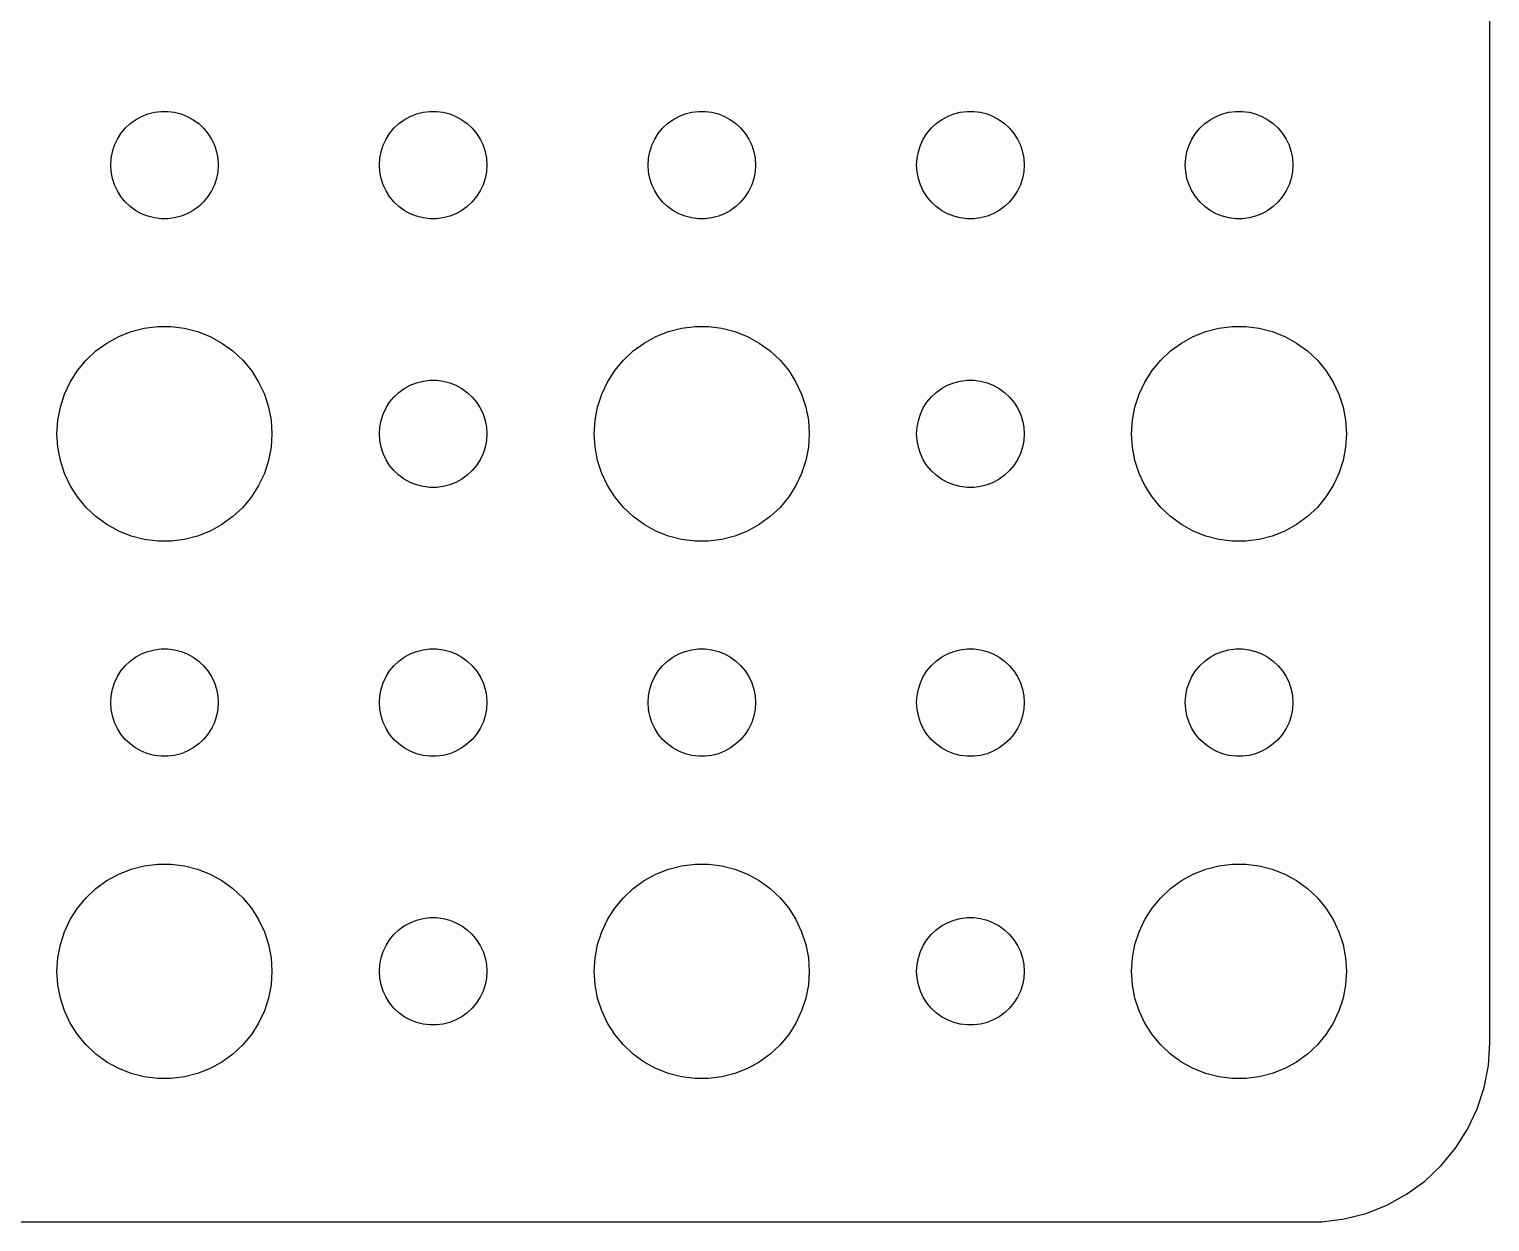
# Model space of a CAD drawing. Header units: metres. Extents: x -150 to 150, y -149 to 149.
# Drawn here: x 108.72 to 149.5, y -149.49 to -116.21 of the extents above; entities that cross this region are included whole.
import ezdxf

# ---------------------------------------------------------------- set-up
doc = ezdxf.new("R2010")
doc.units = ezdxf.units.M

msp = doc.modelspace()

# ---------------------------------------------------------------- linework, layer by layer
for p, q in [((149.5, -144.5), (149.5, 144.5)), ((111.696, -118.734), (111.861, -118.643)), ((111.861, -118.643), (112.036, -118.573)), ((112.036, -118.573), (112.219, -118.527)), ((112.219, -118.527), (112.406, -118.503)), ((112.406, -118.503), (112.594, -118.503)), ((112.594, -118.503), (112.781, -118.527)), ((112.781, -118.527), (112.964, -118.573)), ((112.964, -118.573), (113.139, -118.643)), ((113.139, -118.643), (113.304, -118.734)), ((119.196, -118.734), (119.361, -118.643)), ((119.361, -118.643), (119.536, -118.573)), ((119.536, -118.573), (119.719, -118.527)), ((119.719, -118.527), (119.906, -118.503)), ((119.906, -118.503), (120.094, -118.503)), ((120.094, -118.503), (120.281, -118.527)), ((120.281, -118.527), (120.464, -118.573)), ((120.464, -118.573), (120.639, -118.643)), ((120.639, -118.643), (120.804, -118.734)), ((126.696, -118.734), (126.861, -118.643)), ((126.861, -118.643), (127.036, -118.573)), ((127.036, -118.573), (127.219, -118.527)), ((127.219, -118.527), (127.406, -118.503)), ((127.406, -118.503), (127.594, -118.503)), ((127.594, -118.503), (127.781, -118.527)), ((127.781, -118.527), (127.964, -118.573)), ((127.964, -118.573), (128.139, -118.643)), ((128.139, -118.643), (128.304, -118.734)), ((134.196, -118.734), (134.361, -118.643)), ((134.361, -118.643), (134.536, -118.573)), ((134.536, -118.573), (134.719, -118.527)), ((134.719, -118.527), (134.906, -118.503)), ((134.906, -118.503), (135.094, -118.503)), ((135.094, -118.503), (135.281, -118.527)), ((135.281, -118.527), (135.464, -118.573)), ((135.464, -118.573), (135.639, -118.643)), ((135.639, -118.643), (135.804, -118.734)), ((141.696, -118.734), (141.861, -118.643)), ((141.861, -118.643), (142.036, -118.573)), ((142.036, -118.573), (142.219, -118.527)), ((142.219, -118.527), (142.406, -118.503)), ((142.406, -118.503), (142.594, -118.503)), ((142.594, -118.503), (142.781, -118.527)), ((142.781, -118.527), (142.964, -118.573)), ((142.964, -118.573), (143.139, -118.643)), ((143.139, -118.643), (143.304, -118.734)), ((111.286, -119.118), (111.407, -118.973)), ((111.407, -118.973), (111.544, -118.844)), ((111.544, -118.844), (111.696, -118.734)), ((113.304, -118.734), (113.456, -118.844)), ((113.456, -118.844), (113.593, -118.973)), ((113.593, -118.973), (113.714, -119.118)), ((118.786, -119.118), (118.907, -118.973)), ((118.907, -118.973), (119.044, -118.844)), ((119.044, -118.844), (119.196, -118.734)), ((120.804, -118.734), (120.956, -118.844)), ((120.956, -118.844), (121.093, -118.973)), ((121.093, -118.973), (121.214, -119.118)), ((126.286, -119.118), (126.407, -118.973)), ((126.407, -118.973), (126.544, -118.844)), ((126.544, -118.844), (126.696, -118.734)), ((128.304, -118.734), (128.456, -118.844)), ((128.456, -118.844), (128.593, -118.973)), ((128.593, -118.973), (128.714, -119.118)), ((133.786, -119.118), (133.907, -118.973)), ((133.907, -118.973), (134.044, -118.844)), ((134.044, -118.844), (134.196, -118.734)), ((135.804, -118.734), (135.956, -118.844)), ((135.956, -118.844), (136.093, -118.973)), ((136.093, -118.973), (136.214, -119.118)), ((141.286, -119.118), (141.407, -118.973)), ((141.407, -118.973), (141.544, -118.844)), ((141.544, -118.844), (141.696, -118.734)), ((143.304, -118.734), (143.456, -118.844)), ((143.456, -118.844), (143.593, -118.973)), ((143.593, -118.973), (143.714, -119.118)), ((111.047, -119.627), (111.105, -119.448)), ((111.105, -119.448), (111.186, -119.277)), ((111.186, -119.277), (111.286, -119.118)), ((113.714, -119.118), (113.814, -119.277)), ((113.814, -119.277), (113.895, -119.448)), ((113.895, -119.448), (113.953, -119.627)), ((118.547, -119.627), (118.605, -119.448)), ((118.605, -119.448), (118.686, -119.277)), ((118.686, -119.277), (118.786, -119.118)), ((121.214, -119.118), (121.314, -119.277)), ((121.314, -119.277), (121.395, -119.448)), ((121.395, -119.448), (121.453, -119.627)), ((126.047, -119.627), (126.105, -119.448)), ((126.105, -119.448), (126.186, -119.277)), ((126.186, -119.277), (126.286, -119.118)), ((128.714, -119.118), (128.814, -119.277)), ((128.814, -119.277), (128.895, -119.448)), ((128.895, -119.448), (128.953, -119.627)), ((133.547, -119.627), (133.605, -119.448)), ((133.605, -119.448), (133.686, -119.277)), ((133.686, -119.277), (133.786, -119.118)), ((136.214, -119.118), (136.314, -119.277)), ((136.314, -119.277), (136.395, -119.448)), ((136.395, -119.448), (136.453, -119.627)), ((141.047, -119.627), (141.105, -119.448)), ((141.105, -119.448), (141.186, -119.277)), ((141.186, -119.277), (141.286, -119.118)), ((143.714, -119.118), (143.814, -119.277)), ((143.814, -119.277), (143.895, -119.448)), ((143.895, -119.448), (143.953, -119.627)), ((111, -120), (111.012, -119.812)), ((111.012, -119.812), (111.047, -119.627)), ((113.953, -119.627), (113.988, -119.812)), ((113.988, -119.812), (114, -120)), ((118.5, -120), (118.512, -119.812)), ((118.512, -119.812), (118.547, -119.627)), ((121.453, -119.627), (121.488, -119.812)), ((121.488, -119.812), (121.5, -120)), ((126, -120), (126.012, -119.812)), ((126.012, -119.812), (126.047, -119.627)), ((128.953, -119.627), (128.988, -119.812)), ((128.988, -119.812), (129, -120)), ((133.5, -120), (133.512, -119.812)), ((133.512, -119.812), (133.547, -119.627)), ((136.453, -119.627), (136.488, -119.812)), ((136.488, -119.812), (136.5, -120)), ((141, -120), (141.012, -119.812)), ((141.012, -119.812), (141.047, -119.627)), ((143.953, -119.627), (143.988, -119.812)), ((143.988, -119.812), (144, -120)), ((111.012, -120.188), (111, -120)), ((111.047, -120.373), (111.012, -120.188)), ((113.988, -120.188), (113.953, -120.373)), ((114, -120), (113.988, -120.188)), ((118.512, -120.188), (118.5, -120)), ((118.547, -120.373), (118.512, -120.188)), ((121.488, -120.188), (121.453, -120.373)), ((121.5, -120), (121.488, -120.188)), ((126.012, -120.188), (126, -120)), ((126.047, -120.373), (126.012, -120.188)), ((128.988, -120.188), (128.953, -120.373)), ((129, -120), (128.988, -120.188)), ((133.512, -120.188), (133.5, -120)), ((133.547, -120.373), (133.512, -120.188)), ((136.488, -120.188), (136.453, -120.373)), ((136.5, -120), (136.488, -120.188)), ((141.012, -120.188), (141, -120)), ((141.047, -120.373), (141.012, -120.188)), ((143.988, -120.188), (143.953, -120.373)), ((144, -120), (143.988, -120.188)), ((111.105, -120.552), (111.047, -120.373)), ((111.186, -120.723), (111.105, -120.552)), ((113.895, -120.552), (113.814, -120.723)), ((113.953, -120.373), (113.895, -120.552)), ((118.605, -120.552), (118.547, -120.373)), ((118.686, -120.723), (118.605, -120.552)), ((121.395, -120.552), (121.314, -120.723)), ((121.453, -120.373), (121.395, -120.552)), ((126.105, -120.552), (126.047, -120.373)), ((126.186, -120.723), (126.105, -120.552)), ((128.895, -120.552), (128.814, -120.723)), ((128.953, -120.373), (128.895, -120.552)), ((133.605, -120.552), (133.547, -120.373)), ((133.686, -120.723), (133.605, -120.552)), ((136.395, -120.552), (136.314, -120.723)), ((136.453, -120.373), (136.395, -120.552)), ((141.105, -120.552), (141.047, -120.373)), ((141.186, -120.723), (141.105, -120.552)), ((143.895, -120.552), (143.814, -120.723)), ((143.953, -120.373), (143.895, -120.552)), ((111.286, -120.882), (111.186, -120.723)), ((111.407, -121.027), (111.286, -120.882)), ((111.544, -121.156), (111.407, -121.027)), ((113.593, -121.027), (113.456, -121.156)), ((113.714, -120.882), (113.593, -121.027)), ((113.814, -120.723), (113.714, -120.882)), ((118.786, -120.882), (118.686, -120.723)), ((118.907, -121.027), (118.786, -120.882)), ((119.044, -121.156), (118.907, -121.027)), ((121.093, -121.027), (120.956, -121.156)), ((121.214, -120.882), (121.093, -121.027)), ((121.314, -120.723), (121.214, -120.882)), ((126.286, -120.882), (126.186, -120.723)), ((126.407, -121.027), (126.286, -120.882)), ((126.544, -121.156), (126.407, -121.027)), ((128.593, -121.027), (128.456, -121.156)), ((128.714, -120.882), (128.593, -121.027)), ((128.814, -120.723), (128.714, -120.882)), ((133.786, -120.882), (133.686, -120.723)), ((133.907, -121.027), (133.786, -120.882)), ((134.044, -121.156), (133.907, -121.027)), ((136.093, -121.027), (135.956, -121.156)), ((136.214, -120.882), (136.093, -121.027)), ((136.314, -120.723), (136.214, -120.882)), ((141.286, -120.882), (141.186, -120.723)), ((141.407, -121.027), (141.286, -120.882)), ((141.544, -121.156), (141.407, -121.027)), ((143.593, -121.027), (143.456, -121.156)), ((143.714, -120.882), (143.593, -121.027)), ((143.814, -120.723), (143.714, -120.882)), ((111.696, -121.266), (111.544, -121.156)), ((111.861, -121.357), (111.696, -121.266)), ((112.036, -121.427), (111.861, -121.357)), ((112.219, -121.473), (112.036, -121.427)), ((112.406, -121.497), (112.219, -121.473)), ((112.594, -121.497), (112.406, -121.497)), ((112.781, -121.473), (112.594, -121.497)), ((112.964, -121.427), (112.781, -121.473)), ((113.139, -121.357), (112.964, -121.427)), ((113.304, -121.266), (113.139, -121.357)), ((113.456, -121.156), (113.304, -121.266)), ((119.196, -121.266), (119.044, -121.156)), ((119.361, -121.357), (119.196, -121.266)), ((119.536, -121.427), (119.361, -121.357)), ((119.719, -121.473), (119.536, -121.427)), ((119.906, -121.497), (119.719, -121.473)), ((120.094, -121.497), (119.906, -121.497)), ((120.281, -121.473), (120.094, -121.497)), ((120.464, -121.427), (120.281, -121.473)), ((120.639, -121.357), (120.464, -121.427)), ((120.804, -121.266), (120.639, -121.357)), ((120.956, -121.156), (120.804, -121.266)), ((126.696, -121.266), (126.544, -121.156)), ((126.861, -121.357), (126.696, -121.266)), ((127.036, -121.427), (126.861, -121.357)), ((127.219, -121.473), (127.036, -121.427)), ((127.406, -121.497), (127.219, -121.473)), ((127.594, -121.497), (127.406, -121.497)), ((127.781, -121.473), (127.594, -121.497)), ((127.964, -121.427), (127.781, -121.473)), ((128.139, -121.357), (127.964, -121.427)), ((128.304, -121.266), (128.139, -121.357)), ((128.456, -121.156), (128.304, -121.266)), ((134.196, -121.266), (134.044, -121.156)), ((134.361, -121.357), (134.196, -121.266)), ((134.536, -121.427), (134.361, -121.357)), ((134.719, -121.473), (134.536, -121.427)), ((134.906, -121.497), (134.719, -121.473)), ((135.094, -121.497), (134.906, -121.497)), ((135.281, -121.473), (135.094, -121.497)), ((135.464, -121.427), (135.281, -121.473)), ((135.639, -121.357), (135.464, -121.427)), ((135.804, -121.266), (135.639, -121.357)), ((135.956, -121.156), (135.804, -121.266)), ((141.696, -121.266), (141.544, -121.156)), ((141.861, -121.357), (141.696, -121.266)), ((142.036, -121.427), (141.861, -121.357)), ((142.219, -121.473), (142.036, -121.427)), ((142.406, -121.497), (142.219, -121.473)), ((142.594, -121.497), (142.406, -121.497)), ((142.781, -121.473), (142.594, -121.497)), ((142.964, -121.427), (142.781, -121.473)), ((143.139, -121.357), (142.964, -121.427)), ((143.304, -121.266), (143.139, -121.357)), ((143.456, -121.156), (143.304, -121.266)), ((111.223, -124.786), (111.573, -124.647)), ((111.573, -124.647), (111.938, -124.553)), ((111.938, -124.553), (112.312, -124.506)), ((112.312, -124.506), (112.688, -124.506)), ((112.688, -124.506), (113.062, -124.553)), ((113.062, -124.553), (113.427, -124.647)), ((113.427, -124.647), (113.777, -124.786)), ((126.223, -124.786), (126.573, -124.647)), ((126.573, -124.647), (126.938, -124.553)), ((126.938, -124.553), (127.312, -124.506)), ((127.312, -124.506), (127.688, -124.506)), ((127.688, -124.506), (128.062, -124.553)), ((128.062, -124.553), (128.427, -124.647)), ((128.427, -124.647), (128.777, -124.786)), ((141.223, -124.786), (141.573, -124.647)), ((141.573, -124.647), (141.938, -124.553)), ((141.938, -124.553), (142.312, -124.506)), ((142.312, -124.506), (142.688, -124.506)), ((142.688, -124.506), (143.062, -124.553)), ((143.062, -124.553), (143.427, -124.647)), ((143.427, -124.647), (143.777, -124.786)), ((110.588, -125.188), (110.893, -124.967)), ((110.893, -124.967), (111.223, -124.786)), ((113.777, -124.786), (114.107, -124.967)), ((114.107, -124.967), (114.412, -125.188)), ((125.588, -125.188), (125.893, -124.967)), ((125.893, -124.967), (126.223, -124.786)), ((128.777, -124.786), (129.107, -124.967)), ((129.107, -124.967), (129.412, -125.188)), ((140.588, -125.188), (140.893, -124.967)), ((140.893, -124.967), (141.223, -124.786)), ((143.777, -124.786), (144.107, -124.967)), ((144.107, -124.967), (144.412, -125.188)), ((110.073, -125.737), (110.313, -125.446)), ((110.313, -125.446), (110.588, -125.188)), ((114.412, -125.188), (114.687, -125.446)), ((114.687, -125.446), (114.927, -125.737)), ((125.073, -125.737), (125.313, -125.446)), ((125.313, -125.446), (125.588, -125.188)), ((129.412, -125.188), (129.687, -125.446)), ((129.687, -125.446), (129.927, -125.737)), ((140.073, -125.737), (140.313, -125.446)), ((140.313, -125.446), (140.588, -125.188)), ((144.412, -125.188), (144.687, -125.446)), ((144.687, -125.446), (144.927, -125.737)), ((109.871, -126.055), (110.073, -125.737)), ((114.927, -125.737), (115.129, -126.055)), ((124.871, -126.055), (125.073, -125.737)), ((129.927, -125.737), (130.129, -126.055)), ((139.871, -126.055), (140.073, -125.737)), ((144.927, -125.737), (145.129, -126.055)), ((109.594, -126.754), (109.711, -126.396)), ((109.711, -126.396), (109.871, -126.055)), ((115.129, -126.055), (115.289, -126.396)), ((115.289, -126.396), (115.406, -126.754)), ((118.907, -126.473), (119.044, -126.344)), ((119.044, -126.344), (119.196, -126.234)), ((119.196, -126.234), (119.361, -126.143)), ((119.361, -126.143), (119.536, -126.073)), ((119.536, -126.073), (119.719, -126.027)), ((119.719, -126.027), (119.906, -126.003)), ((119.906, -126.003), (120.094, -126.003)), ((120.094, -126.003), (120.281, -126.027)), ((120.281, -126.027), (120.464, -126.073)), ((120.464, -126.073), (120.639, -126.143)), ((120.639, -126.143), (120.804, -126.234)), ((120.804, -126.234), (120.956, -126.344)), ((120.956, -126.344), (121.093, -126.473)), ((124.594, -126.754), (124.711, -126.396)), ((124.711, -126.396), (124.871, -126.055)), ((130.129, -126.055), (130.289, -126.396)), ((130.289, -126.396), (130.406, -126.754)), ((133.907, -126.473), (134.044, -126.344)), ((134.044, -126.344), (134.196, -126.234)), ((134.196, -126.234), (134.361, -126.143)), ((134.361, -126.143), (134.536, -126.073)), ((134.536, -126.073), (134.719, -126.027)), ((134.719, -126.027), (134.906, -126.003)), ((134.906, -126.003), (135.094, -126.003)), ((135.094, -126.003), (135.281, -126.027)), ((135.281, -126.027), (135.464, -126.073)), ((135.464, -126.073), (135.639, -126.143)), ((135.639, -126.143), (135.804, -126.234)), ((135.804, -126.234), (135.956, -126.344)), ((135.956, -126.344), (136.093, -126.473)), ((139.594, -126.754), (139.711, -126.396)), ((139.711, -126.396), (139.871, -126.055)), ((145.129, -126.055), (145.289, -126.396)), ((145.289, -126.396), (145.406, -126.754)), ((109.524, -127.124), (109.594, -126.754)), ((115.406, -126.754), (115.476, -127.124)), ((118.605, -126.948), (118.686, -126.777)), ((118.686, -126.777), (118.786, -126.618)), ((118.786, -126.618), (118.907, -126.473)), ((121.093, -126.473), (121.214, -126.618)), ((121.214, -126.618), (121.314, -126.777)), ((121.314, -126.777), (121.395, -126.948)), ((124.524, -127.124), (124.594, -126.754)), ((130.406, -126.754), (130.476, -127.124)), ((133.605, -126.948), (133.686, -126.777)), ((133.686, -126.777), (133.786, -126.618)), ((133.786, -126.618), (133.907, -126.473)), ((136.093, -126.473), (136.214, -126.618)), ((136.214, -126.618), (136.314, -126.777)), ((136.314, -126.777), (136.395, -126.948)), ((139.524, -127.124), (139.594, -126.754)), ((145.406, -126.754), (145.476, -127.124)), ((109.5, -127.5), (109.524, -127.124)), ((115.476, -127.124), (115.5, -127.5)), ((118.512, -127.312), (118.547, -127.127)), ((118.547, -127.127), (118.605, -126.948)), ((121.395, -126.948), (121.453, -127.127)), ((121.453, -127.127), (121.488, -127.312)), ((124.5, -127.5), (124.524, -127.124)), ((130.476, -127.124), (130.5, -127.5)), ((133.512, -127.312), (133.547, -127.127)), ((133.547, -127.127), (133.605, -126.948)), ((136.395, -126.948), (136.453, -127.127)), ((136.453, -127.127), (136.488, -127.312)), ((139.5, -127.5), (139.524, -127.124)), ((145.476, -127.124), (145.5, -127.5)), ((109.524, -127.876), (109.5, -127.5)), ((115.5, -127.5), (115.476, -127.876)), ((118.5, -127.5), (118.512, -127.312)), ((118.512, -127.688), (118.5, -127.5)), ((121.488, -127.312), (121.5, -127.5)), ((121.5, -127.5), (121.488, -127.688)), ((124.524, -127.876), (124.5, -127.5)), ((130.5, -127.5), (130.476, -127.876)), ((133.5, -127.5), (133.512, -127.312)), ((133.512, -127.688), (133.5, -127.5)), ((136.488, -127.312), (136.5, -127.5)), ((136.5, -127.5), (136.488, -127.688)), ((139.524, -127.876), (139.5, -127.5)), ((145.5, -127.5), (145.476, -127.876)), ((109.594, -128.246), (109.524, -127.876)), ((115.476, -127.876), (115.406, -128.246)), ((118.547, -127.873), (118.512, -127.688)), ((118.605, -128.052), (118.547, -127.873)), ((121.453, -127.873), (121.395, -128.052)), ((121.488, -127.688), (121.453, -127.873)), ((124.594, -128.246), (124.524, -127.876)), ((130.476, -127.876), (130.406, -128.246)), ((133.547, -127.873), (133.512, -127.688)), ((133.605, -128.052), (133.547, -127.873)), ((136.453, -127.873), (136.395, -128.052)), ((136.488, -127.688), (136.453, -127.873)), ((139.594, -128.246), (139.524, -127.876)), ((145.476, -127.876), (145.406, -128.246)), ((109.711, -128.604), (109.594, -128.246)), ((115.406, -128.246), (115.289, -128.604)), ((118.686, -128.223), (118.605, -128.052)), ((118.786, -128.382), (118.686, -128.223)), ((118.907, -128.527), (118.786, -128.382)), ((121.214, -128.382), (121.093, -128.527)), ((121.314, -128.223), (121.214, -128.382)), ((121.395, -128.052), (121.314, -128.223)), ((124.711, -128.604), (124.594, -128.246)), ((130.406, -128.246), (130.289, -128.604)), ((133.686, -128.223), (133.605, -128.052)), ((133.786, -128.382), (133.686, -128.223)), ((133.907, -128.527), (133.786, -128.382)), ((136.214, -128.382), (136.093, -128.527)), ((136.314, -128.223), (136.214, -128.382)), ((136.395, -128.052), (136.314, -128.223)), ((139.711, -128.604), (139.594, -128.246)), ((145.406, -128.246), (145.289, -128.604)), ((109.871, -128.945), (109.711, -128.604)), ((115.289, -128.604), (115.129, -128.945)), ((119.044, -128.656), (118.907, -128.527)), ((119.196, -128.766), (119.044, -128.656)), ((119.361, -128.857), (119.196, -128.766)), ((120.804, -128.766), (120.639, -128.857)), ((120.956, -128.656), (120.804, -128.766)), ((121.093, -128.527), (120.956, -128.656)), ((124.871, -128.945), (124.711, -128.604)), ((130.289, -128.604), (130.129, -128.945)), ((134.044, -128.656), (133.907, -128.527)), ((134.196, -128.766), (134.044, -128.656)), ((134.361, -128.857), (134.196, -128.766)), ((135.804, -128.766), (135.639, -128.857)), ((135.956, -128.656), (135.804, -128.766)), ((136.093, -128.527), (135.956, -128.656)), ((139.871, -128.945), (139.711, -128.604)), ((145.289, -128.604), (145.129, -128.945)), ((110.073, -129.263), (109.871, -128.945)), ((115.129, -128.945), (114.927, -129.263)), ((119.536, -128.927), (119.361, -128.857)), ((119.719, -128.973), (119.536, -128.927)), ((119.906, -128.997), (119.719, -128.973)), ((120.094, -128.997), (119.906, -128.997)), ((120.281, -128.973), (120.094, -128.997)), ((120.464, -128.927), (120.281, -128.973)), ((120.639, -128.857), (120.464, -128.927)), ((125.073, -129.263), (124.871, -128.945)), ((130.129, -128.945), (129.927, -129.263)), ((134.536, -128.927), (134.361, -128.857)), ((134.719, -128.973), (134.536, -128.927)), ((134.906, -128.997), (134.719, -128.973)), ((135.094, -128.997), (134.906, -128.997)), ((135.281, -128.973), (135.094, -128.997)), ((135.464, -128.927), (135.281, -128.973)), ((135.639, -128.857), (135.464, -128.927)), ((140.073, -129.263), (139.871, -128.945)), ((145.129, -128.945), (144.927, -129.263)), ((110.313, -129.554), (110.073, -129.263)), ((110.588, -129.812), (110.313, -129.554)), ((114.687, -129.554), (114.412, -129.812)), ((114.927, -129.263), (114.687, -129.554)), ((125.313, -129.554), (125.073, -129.263)), ((125.588, -129.812), (125.313, -129.554)), ((129.687, -129.554), (129.412, -129.812)), ((129.927, -129.263), (129.687, -129.554)), ((140.313, -129.554), (140.073, -129.263)), ((140.588, -129.812), (140.313, -129.554)), ((144.687, -129.554), (144.412, -129.812)), ((144.927, -129.263), (144.687, -129.554)), ((110.893, -130.033), (110.588, -129.812)), ((111.223, -130.214), (110.893, -130.033)), ((114.107, -130.033), (113.777, -130.214)), ((114.412, -129.812), (114.107, -130.033)), ((125.893, -130.033), (125.588, -129.812)), ((126.223, -130.214), (125.893, -130.033)), ((129.107, -130.033), (128.777, -130.214)), ((129.412, -129.812), (129.107, -130.033)), ((140.893, -130.033), (140.588, -129.812)), ((141.223, -130.214), (140.893, -130.033)), ((144.107, -130.033), (143.777, -130.214)), ((144.412, -129.812), (144.107, -130.033)), ((111.573, -130.353), (111.223, -130.214)), ((111.938, -130.447), (111.573, -130.353)), ((112.312, -130.494), (111.938, -130.447)), ((113.062, -130.447), (112.688, -130.494)), ((113.427, -130.353), (113.062, -130.447)), ((113.777, -130.214), (113.427, -130.353)), ((126.573, -130.353), (126.223, -130.214)), ((126.938, -130.447), (126.573, -130.353)), ((127.312, -130.494), (126.938, -130.447)), ((128.062, -130.447), (127.688, -130.494)), ((128.427, -130.353), (128.062, -130.447)), ((128.777, -130.214), (128.427, -130.353)), ((141.573, -130.353), (141.223, -130.214)), ((141.938, -130.447), (141.573, -130.353)), ((142.312, -130.494), (141.938, -130.447)), ((143.062, -130.447), (142.688, -130.494)), ((143.427, -130.353), (143.062, -130.447)), ((143.777, -130.214), (143.427, -130.353)), ((112.688, -130.494), (112.312, -130.494)), ((127.688, -130.494), (127.312, -130.494)), ((142.688, -130.494), (142.312, -130.494)), ((111.544, -133.844), (111.696, -133.734)), ((111.696, -133.734), (111.861, -133.643)), ((111.861, -133.643), (112.036, -133.573)), ((112.036, -133.573), (112.219, -133.527)), ((112.219, -133.527), (112.406, -133.503)), ((112.406, -133.503), (112.594, -133.503)), ((112.594, -133.503), (112.781, -133.527)), ((112.781, -133.527), (112.964, -133.573)), ((112.964, -133.573), (113.139, -133.643)), ((113.139, -133.643), (113.304, -133.734)), ((113.304, -133.734), (113.456, -133.844)), ((119.044, -133.844), (119.196, -133.734)), ((119.196, -133.734), (119.361, -133.643)), ((119.361, -133.643), (119.536, -133.573)), ((119.536, -133.573), (119.719, -133.527)), ((119.719, -133.527), (119.906, -133.503)), ((119.906, -133.503), (120.094, -133.503)), ((120.094, -133.503), (120.281, -133.527)), ((120.281, -133.527), (120.464, -133.573)), ((120.464, -133.573), (120.639, -133.643)), ((120.639, -133.643), (120.804, -133.734)), ((120.804, -133.734), (120.956, -133.844)), ((126.544, -133.844), (126.696, -133.734)), ((126.696, -133.734), (126.861, -133.643)), ((126.861, -133.643), (127.036, -133.573)), ((127.036, -133.573), (127.219, -133.527)), ((127.219, -133.527), (127.406, -133.503)), ((127.406, -133.503), (127.594, -133.503)), ((127.594, -133.503), (127.781, -133.527)), ((127.781, -133.527), (127.964, -133.573)), ((127.964, -133.573), (128.139, -133.643)), ((128.139, -133.643), (128.304, -133.734)), ((128.304, -133.734), (128.456, -133.844)), ((134.044, -133.844), (134.196, -133.734)), ((134.196, -133.734), (134.361, -133.643)), ((134.361, -133.643), (134.536, -133.573)), ((134.536, -133.573), (134.719, -133.527)), ((134.719, -133.527), (134.906, -133.503)), ((134.906, -133.503), (135.094, -133.503)), ((135.094, -133.503), (135.281, -133.527)), ((135.281, -133.527), (135.464, -133.573)), ((135.464, -133.573), (135.639, -133.643)), ((135.639, -133.643), (135.804, -133.734)), ((135.804, -133.734), (135.956, -133.844)), ((141.544, -133.844), (141.696, -133.734)), ((141.696, -133.734), (141.861, -133.643)), ((141.861, -133.643), (142.036, -133.573)), ((142.036, -133.573), (142.219, -133.527)), ((142.219, -133.527), (142.406, -133.503)), ((142.406, -133.503), (142.594, -133.503)), ((142.594, -133.503), (142.781, -133.527)), ((142.781, -133.527), (142.964, -133.573)), ((142.964, -133.573), (143.139, -133.643)), ((143.139, -133.643), (143.304, -133.734)), ((143.304, -133.734), (143.456, -133.844)), ((111.186, -134.277), (111.286, -134.118)), ((111.286, -134.118), (111.407, -133.973)), ((111.407, -133.973), (111.544, -133.844)), ((113.456, -133.844), (113.593, -133.973)), ((113.593, -133.973), (113.714, -134.118)), ((113.714, -134.118), (113.814, -134.277)), ((118.686, -134.277), (118.786, -134.118)), ((118.786, -134.118), (118.907, -133.973)), ((118.907, -133.973), (119.044, -133.844)), ((120.956, -133.844), (121.093, -133.973)), ((121.093, -133.973), (121.214, -134.118)), ((121.214, -134.118), (121.314, -134.277)), ((126.186, -134.277), (126.286, -134.118)), ((126.286, -134.118), (126.407, -133.973)), ((126.407, -133.973), (126.544, -133.844)), ((128.456, -133.844), (128.593, -133.973)), ((128.593, -133.973), (128.714, -134.118)), ((128.714, -134.118), (128.814, -134.277)), ((133.686, -134.277), (133.786, -134.118)), ((133.786, -134.118), (133.907, -133.973)), ((133.907, -133.973), (134.044, -133.844)), ((135.956, -133.844), (136.093, -133.973)), ((136.093, -133.973), (136.214, -134.118)), ((136.214, -134.118), (136.314, -134.277)), ((141.186, -134.277), (141.286, -134.118)), ((141.286, -134.118), (141.407, -133.973)), ((141.407, -133.973), (141.544, -133.844)), ((143.456, -133.844), (143.593, -133.973)), ((143.593, -133.973), (143.714, -134.118)), ((143.714, -134.118), (143.814, -134.277)), ((111.047, -134.627), (111.105, -134.448)), ((111.105, -134.448), (111.186, -134.277)), ((113.814, -134.277), (113.895, -134.448)), ((113.895, -134.448), (113.953, -134.627)), ((118.547, -134.627), (118.605, -134.448)), ((118.605, -134.448), (118.686, -134.277)), ((121.314, -134.277), (121.395, -134.448)), ((121.395, -134.448), (121.453, -134.627)), ((126.047, -134.627), (126.105, -134.448)), ((126.105, -134.448), (126.186, -134.277)), ((128.814, -134.277), (128.895, -134.448)), ((128.895, -134.448), (128.953, -134.627)), ((133.547, -134.627), (133.605, -134.448)), ((133.605, -134.448), (133.686, -134.277)), ((136.314, -134.277), (136.395, -134.448)), ((136.395, -134.448), (136.453, -134.627)), ((141.047, -134.627), (141.105, -134.448)), ((141.105, -134.448), (141.186, -134.277)), ((143.814, -134.277), (143.895, -134.448)), ((143.895, -134.448), (143.953, -134.627)), ((111, -135), (111.012, -134.812)), ((111.012, -134.812), (111.047, -134.627)), ((113.953, -134.627), (113.988, -134.812)), ((113.988, -134.812), (114, -135)), ((118.5, -135), (118.512, -134.812)), ((118.512, -134.812), (118.547, -134.627)), ((121.453, -134.627), (121.488, -134.812)), ((121.488, -134.812), (121.5, -135)), ((126, -135), (126.012, -134.812)), ((126.012, -134.812), (126.047, -134.627)), ((128.953, -134.627), (128.988, -134.812)), ((128.988, -134.812), (129, -135)), ((133.5, -135), (133.512, -134.812)), ((133.512, -134.812), (133.547, -134.627)), ((136.453, -134.627), (136.488, -134.812)), ((136.488, -134.812), (136.5, -135)), ((141, -135), (141.012, -134.812)), ((141.012, -134.812), (141.047, -134.627)), ((143.953, -134.627), (143.988, -134.812)), ((143.988, -134.812), (144, -135)), ((111.012, -135.188), (111, -135)), ((111.047, -135.373), (111.012, -135.188)), ((111.105, -135.552), (111.047, -135.373)), ((113.953, -135.373), (113.895, -135.552)), ((113.988, -135.188), (113.953, -135.373)), ((114, -135), (113.988, -135.188)), ((118.512, -135.188), (118.5, -135)), ((118.547, -135.373), (118.512, -135.188)), ((118.605, -135.552), (118.547, -135.373)), ((121.453, -135.373), (121.395, -135.552)), ((121.488, -135.188), (121.453, -135.373)), ((121.5, -135), (121.488, -135.188)), ((126.012, -135.188), (126, -135)), ((126.047, -135.373), (126.012, -135.188)), ((126.105, -135.552), (126.047, -135.373)), ((128.953, -135.373), (128.895, -135.552)), ((128.988, -135.188), (128.953, -135.373)), ((129, -135), (128.988, -135.188)), ((133.512, -135.188), (133.5, -135)), ((133.547, -135.373), (133.512, -135.188)), ((133.605, -135.552), (133.547, -135.373)), ((136.453, -135.373), (136.395, -135.552)), ((136.488, -135.188), (136.453, -135.373)), ((136.5, -135), (136.488, -135.188)), ((141.012, -135.188), (141, -135)), ((141.047, -135.373), (141.012, -135.188)), ((141.105, -135.552), (141.047, -135.373)), ((143.953, -135.373), (143.895, -135.552)), ((143.988, -135.188), (143.953, -135.373)), ((144, -135), (143.988, -135.188)), ((111.186, -135.723), (111.105, -135.552)), ((111.286, -135.882), (111.186, -135.723)), ((113.814, -135.723), (113.714, -135.882)), ((113.895, -135.552), (113.814, -135.723)), ((118.686, -135.723), (118.605, -135.552)), ((118.786, -135.882), (118.686, -135.723)), ((121.314, -135.723), (121.214, -135.882)), ((121.395, -135.552), (121.314, -135.723)), ((126.186, -135.723), (126.105, -135.552)), ((126.286, -135.882), (126.186, -135.723)), ((128.814, -135.723), (128.714, -135.882)), ((128.895, -135.552), (128.814, -135.723)), ((133.686, -135.723), (133.605, -135.552)), ((133.786, -135.882), (133.686, -135.723)), ((136.314, -135.723), (136.214, -135.882)), ((136.395, -135.552), (136.314, -135.723)), ((141.186, -135.723), (141.105, -135.552)), ((141.286, -135.882), (141.186, -135.723)), ((143.814, -135.723), (143.714, -135.882)), ((143.895, -135.552), (143.814, -135.723)), ((111.407, -136.027), (111.286, -135.882)), ((111.544, -136.156), (111.407, -136.027)), ((111.696, -136.266), (111.544, -136.156)), ((113.456, -136.156), (113.304, -136.266)), ((113.593, -136.027), (113.456, -136.156)), ((113.714, -135.882), (113.593, -136.027)), ((118.907, -136.027), (118.786, -135.882)), ((119.044, -136.156), (118.907, -136.027)), ((119.196, -136.266), (119.044, -136.156)), ((120.956, -136.156), (120.804, -136.266)), ((121.093, -136.027), (120.956, -136.156)), ((121.214, -135.882), (121.093, -136.027)), ((126.407, -136.027), (126.286, -135.882)), ((126.544, -136.156), (126.407, -136.027)), ((126.696, -136.266), (126.544, -136.156)), ((128.456, -136.156), (128.304, -136.266)), ((128.593, -136.027), (128.456, -136.156)), ((128.714, -135.882), (128.593, -136.027)), ((133.907, -136.027), (133.786, -135.882)), ((134.044, -136.156), (133.907, -136.027)), ((134.196, -136.266), (134.044, -136.156)), ((135.956, -136.156), (135.804, -136.266)), ((136.093, -136.027), (135.956, -136.156)), ((136.214, -135.882), (136.093, -136.027)), ((141.407, -136.027), (141.286, -135.882)), ((141.544, -136.156), (141.407, -136.027)), ((141.696, -136.266), (141.544, -136.156)), ((143.456, -136.156), (143.304, -136.266)), ((143.593, -136.027), (143.456, -136.156)), ((143.714, -135.882), (143.593, -136.027)), ((111.861, -136.357), (111.696, -136.266)), ((112.036, -136.427), (111.861, -136.357)), ((112.219, -136.473), (112.036, -136.427)), ((112.406, -136.497), (112.219, -136.473)), ((112.594, -136.497), (112.406, -136.497)), ((112.781, -136.473), (112.594, -136.497)), ((112.964, -136.427), (112.781, -136.473)), ((113.139, -136.357), (112.964, -136.427)), ((113.304, -136.266), (113.139, -136.357)), ((119.361, -136.357), (119.196, -136.266)), ((119.536, -136.427), (119.361, -136.357)), ((119.719, -136.473), (119.536, -136.427)), ((119.906, -136.497), (119.719, -136.473)), ((120.094, -136.497), (119.906, -136.497)), ((120.281, -136.473), (120.094, -136.497)), ((120.464, -136.427), (120.281, -136.473)), ((120.639, -136.357), (120.464, -136.427)), ((120.804, -136.266), (120.639, -136.357)), ((126.861, -136.357), (126.696, -136.266)), ((127.036, -136.427), (126.861, -136.357)), ((127.219, -136.473), (127.036, -136.427)), ((127.406, -136.497), (127.219, -136.473)), ((127.594, -136.497), (127.406, -136.497)), ((127.781, -136.473), (127.594, -136.497)), ((127.964, -136.427), (127.781, -136.473)), ((128.139, -136.357), (127.964, -136.427)), ((128.304, -136.266), (128.139, -136.357)), ((134.361, -136.357), (134.196, -136.266)), ((134.536, -136.427), (134.361, -136.357)), ((134.719, -136.473), (134.536, -136.427)), ((134.906, -136.497), (134.719, -136.473)), ((135.094, -136.497), (134.906, -136.497)), ((135.281, -136.473), (135.094, -136.497)), ((135.464, -136.427), (135.281, -136.473)), ((135.639, -136.357), (135.464, -136.427)), ((135.804, -136.266), (135.639, -136.357)), ((141.861, -136.357), (141.696, -136.266)), ((142.036, -136.427), (141.861, -136.357)), ((142.219, -136.473), (142.036, -136.427)), ((142.406, -136.497), (142.219, -136.473)), ((142.594, -136.497), (142.406, -136.497)), ((142.781, -136.473), (142.594, -136.497)), ((142.964, -136.427), (142.781, -136.473)), ((143.139, -136.357), (142.964, -136.427)), ((143.304, -136.266), (143.139, -136.357)), ((110.893, -139.967), (111.223, -139.786)), ((111.223, -139.786), (111.573, -139.647)), ((111.573, -139.647), (111.938, -139.553)), ((111.938, -139.553), (112.312, -139.506)), ((112.312, -139.506), (112.688, -139.506)), ((112.688, -139.506), (113.062, -139.553)), ((113.062, -139.553), (113.427, -139.647)), ((113.427, -139.647), (113.777, -139.786)), ((113.777, -139.786), (114.107, -139.967)), ((125.893, -139.967), (126.223, -139.786)), ((126.223, -139.786), (126.573, -139.647)), ((126.573, -139.647), (126.938, -139.553)), ((126.938, -139.553), (127.312, -139.506)), ((127.312, -139.506), (127.688, -139.506)), ((127.688, -139.506), (128.062, -139.553)), ((128.062, -139.553), (128.427, -139.647)), ((128.427, -139.647), (128.777, -139.786)), ((128.777, -139.786), (129.107, -139.967)), ((140.893, -139.967), (141.223, -139.786)), ((141.223, -139.786), (141.573, -139.647)), ((141.573, -139.647), (141.938, -139.553)), ((141.938, -139.553), (142.312, -139.506)), ((142.312, -139.506), (142.688, -139.506)), ((142.688, -139.506), (143.062, -139.553)), ((143.062, -139.553), (143.427, -139.647)), ((143.427, -139.647), (143.777, -139.786)), ((143.777, -139.786), (144.107, -139.967)), ((110.313, -140.446), (110.588, -140.188)), ((110.588, -140.188), (110.893, -139.967)), ((114.107, -139.967), (114.412, -140.188)), ((114.412, -140.188), (114.687, -140.446)), ((125.313, -140.446), (125.588, -140.188)), ((125.588, -140.188), (125.893, -139.967)), ((129.107, -139.967), (129.412, -140.188)), ((129.412, -140.188), (129.687, -140.446)), ((140.313, -140.446), (140.588, -140.188)), ((140.588, -140.188), (140.893, -139.967)), ((144.107, -139.967), (144.412, -140.188)), ((144.412, -140.188), (144.687, -140.446)), ((110.073, -140.737), (110.313, -140.446)), ((114.687, -140.446), (114.927, -140.737)), ((125.073, -140.737), (125.313, -140.446)), ((129.687, -140.446), (129.927, -140.737)), ((140.073, -140.737), (140.313, -140.446)), ((144.687, -140.446), (144.927, -140.737)), ((109.711, -141.396), (109.871, -141.055)), ((109.871, -141.055), (110.073, -140.737)), ((114.927, -140.737), (115.129, -141.055)), ((115.129, -141.055), (115.289, -141.396)), ((119.361, -141.143), (119.536, -141.073)), ((119.536, -141.073), (119.719, -141.027)), ((119.719, -141.027), (119.906, -141.003)), ((119.906, -141.003), (120.094, -141.003)), ((120.094, -141.003), (120.281, -141.027)), ((120.281, -141.027), (120.464, -141.073)), ((120.464, -141.073), (120.639, -141.143)), ((124.711, -141.396), (124.871, -141.055)), ((124.871, -141.055), (125.073, -140.737)), ((129.927, -140.737), (130.129, -141.055)), ((130.129, -141.055), (130.289, -141.396)), ((134.361, -141.143), (134.536, -141.073)), ((134.536, -141.073), (134.719, -141.027)), ((134.719, -141.027), (134.906, -141.003)), ((134.906, -141.003), (135.094, -141.003)), ((135.094, -141.003), (135.281, -141.027)), ((135.281, -141.027), (135.464, -141.073)), ((135.464, -141.073), (135.639, -141.143)), ((139.711, -141.396), (139.871, -141.055)), ((139.871, -141.055), (140.073, -140.737)), ((144.927, -140.737), (145.129, -141.055)), ((145.129, -141.055), (145.289, -141.396)), ((109.594, -141.754), (109.711, -141.396)), ((115.289, -141.396), (115.406, -141.754)), ((118.786, -141.618), (118.907, -141.473)), ((118.907, -141.473), (119.044, -141.344)), ((119.044, -141.344), (119.196, -141.234)), ((119.196, -141.234), (119.361, -141.143)), ((120.639, -141.143), (120.804, -141.234)), ((120.804, -141.234), (120.956, -141.344)), ((120.956, -141.344), (121.093, -141.473)), ((121.093, -141.473), (121.214, -141.618)), ((124.594, -141.754), (124.711, -141.396)), ((130.289, -141.396), (130.406, -141.754)), ((133.786, -141.618), (133.907, -141.473)), ((133.907, -141.473), (134.044, -141.344)), ((134.044, -141.344), (134.196, -141.234)), ((134.196, -141.234), (134.361, -141.143)), ((135.639, -141.143), (135.804, -141.234)), ((135.804, -141.234), (135.956, -141.344)), ((135.956, -141.344), (136.093, -141.473)), ((136.093, -141.473), (136.214, -141.618)), ((139.594, -141.754), (139.711, -141.396)), ((145.289, -141.396), (145.406, -141.754)), ((109.524, -142.124), (109.594, -141.754)), ((115.406, -141.754), (115.476, -142.124)), ((118.605, -141.948), (118.686, -141.777)), ((118.686, -141.777), (118.786, -141.618)), ((121.214, -141.618), (121.314, -141.777)), ((121.314, -141.777), (121.395, -141.948)), ((124.524, -142.124), (124.594, -141.754)), ((130.406, -141.754), (130.476, -142.124)), ((133.605, -141.948), (133.686, -141.777)), ((133.686, -141.777), (133.786, -141.618)), ((136.214, -141.618), (136.314, -141.777)), ((136.314, -141.777), (136.395, -141.948)), ((139.524, -142.124), (139.594, -141.754)), ((145.406, -141.754), (145.476, -142.124)), ((109.5, -142.5), (109.524, -142.124)), ((115.476, -142.124), (115.5, -142.5)), ((118.512, -142.312), (118.547, -142.127)), ((118.547, -142.127), (118.605, -141.948)), ((121.395, -141.948), (121.453, -142.127)), ((121.453, -142.127), (121.488, -142.312)), ((124.5, -142.5), (124.524, -142.124)), ((130.476, -142.124), (130.5, -142.5)), ((133.512, -142.312), (133.547, -142.127)), ((133.547, -142.127), (133.605, -141.948)), ((136.395, -141.948), (136.453, -142.127)), ((136.453, -142.127), (136.488, -142.312)), ((139.5, -142.5), (139.524, -142.124)), ((145.476, -142.124), (145.5, -142.5)), ((109.524, -142.876), (109.5, -142.5)), ((115.5, -142.5), (115.476, -142.876)), ((118.5, -142.5), (118.512, -142.312)), ((118.512, -142.688), (118.5, -142.5)), ((118.547, -142.873), (118.512, -142.688)), ((121.488, -142.688), (121.453, -142.873)), ((121.488, -142.312), (121.5, -142.5)), ((121.5, -142.5), (121.488, -142.688)), ((124.524, -142.876), (124.5, -142.5)), ((130.5, -142.5), (130.476, -142.876)), ((133.5, -142.5), (133.512, -142.312)), ((133.512, -142.688), (133.5, -142.5)), ((133.547, -142.873), (133.512, -142.688)), ((136.488, -142.688), (136.453, -142.873)), ((136.488, -142.312), (136.5, -142.5)), ((136.5, -142.5), (136.488, -142.688)), ((139.524, -142.876), (139.5, -142.5)), ((145.5, -142.5), (145.476, -142.876)), ((109.594, -143.246), (109.524, -142.876)), ((115.476, -142.876), (115.406, -143.246)), ((118.605, -143.052), (118.547, -142.873)), ((118.686, -143.223), (118.605, -143.052)), ((121.395, -143.052), (121.314, -143.223)), ((121.453, -142.873), (121.395, -143.052)), ((124.594, -143.246), (124.524, -142.876)), ((130.476, -142.876), (130.406, -143.246)), ((133.605, -143.052), (133.547, -142.873)), ((133.686, -143.223), (133.605, -143.052)), ((136.395, -143.052), (136.314, -143.223)), ((136.453, -142.873), (136.395, -143.052)), ((139.594, -143.246), (139.524, -142.876)), ((145.476, -142.876), (145.406, -143.246)), ((109.711, -143.604), (109.594, -143.246)), ((115.406, -143.246), (115.289, -143.604)), ((118.786, -143.382), (118.686, -143.223)), ((118.907, -143.527), (118.786, -143.382)), ((119.044, -143.656), (118.907, -143.527)), ((121.093, -143.527), (120.956, -143.656)), ((121.214, -143.382), (121.093, -143.527)), ((121.314, -143.223), (121.214, -143.382)), ((124.711, -143.604), (124.594, -143.246)), ((130.406, -143.246), (130.289, -143.604)), ((133.786, -143.382), (133.686, -143.223)), ((133.907, -143.527), (133.786, -143.382)), ((134.044, -143.656), (133.907, -143.527)), ((136.093, -143.527), (135.956, -143.656)), ((136.214, -143.382), (136.093, -143.527)), ((136.314, -143.223), (136.214, -143.382)), ((139.711, -143.604), (139.594, -143.246)), ((145.406, -143.246), (145.289, -143.604)), ((109.871, -143.945), (109.711, -143.604)), ((115.289, -143.604), (115.129, -143.945)), ((119.196, -143.766), (119.044, -143.656)), ((119.361, -143.857), (119.196, -143.766)), ((119.536, -143.927), (119.361, -143.857)), ((119.719, -143.973), (119.536, -143.927)), ((120.464, -143.927), (120.281, -143.973)), ((120.639, -143.857), (120.464, -143.927)), ((120.804, -143.766), (120.639, -143.857)), ((120.956, -143.656), (120.804, -143.766)), ((124.871, -143.945), (124.711, -143.604)), ((130.289, -143.604), (130.129, -143.945)), ((134.196, -143.766), (134.044, -143.656)), ((134.361, -143.857), (134.196, -143.766)), ((134.536, -143.927), (134.361, -143.857)), ((134.719, -143.973), (134.536, -143.927)), ((135.464, -143.927), (135.281, -143.973)), ((135.639, -143.857), (135.464, -143.927)), ((135.804, -143.766), (135.639, -143.857)), ((135.956, -143.656), (135.804, -143.766)), ((139.871, -143.945), (139.711, -143.604)), ((145.289, -143.604), (145.129, -143.945)), ((110.073, -144.263), (109.871, -143.945)), ((110.313, -144.554), (110.073, -144.263)), ((114.927, -144.263), (114.687, -144.554)), ((115.129, -143.945), (114.927, -144.263)), ((119.906, -143.997), (119.719, -143.973)), ((120.094, -143.997), (119.906, -143.997)), ((120.281, -143.973), (120.094, -143.997)), ((125.073, -144.263), (124.871, -143.945)), ((125.313, -144.554), (125.073, -144.263)), ((129.927, -144.263), (129.687, -144.554)), ((130.129, -143.945), (129.927, -144.263)), ((134.906, -143.997), (134.719, -143.973)), ((135.094, -143.997), (134.906, -143.997)), ((135.281, -143.973), (135.094, -143.997)), ((140.073, -144.263), (139.871, -143.945)), ((140.313, -144.554), (140.073, -144.263)), ((144.927, -144.263), (144.687, -144.554)), ((145.129, -143.945), (144.927, -144.263)), ((110.588, -144.812), (110.313, -144.554)), ((114.687, -144.554), (114.412, -144.812)), ((125.588, -144.812), (125.313, -144.554)), ((129.687, -144.554), (129.412, -144.812)), ((140.588, -144.812), (140.313, -144.554)), ((144.687, -144.554), (144.412, -144.812)), ((149.461, -145.127), (149.5, -144.5)), ((110.893, -145.033), (110.588, -144.812)), ((111.223, -145.214), (110.893, -145.033)), ((114.107, -145.033), (113.777, -145.214)), ((114.412, -144.812), (114.107, -145.033)), ((125.893, -145.033), (125.588, -144.812)), ((126.223, -145.214), (125.893, -145.033)), ((129.107, -145.033), (128.777, -145.214)), ((129.412, -144.812), (129.107, -145.033)), ((140.893, -145.033), (140.588, -144.812)), ((141.223, -145.214), (140.893, -145.033)), ((144.107, -145.033), (143.777, -145.214)), ((144.412, -144.812), (144.107, -145.033)), ((149.343, -145.743), (149.461, -145.127)), ((111.573, -145.353), (111.223, -145.214)), ((111.938, -145.447), (111.573, -145.353)), ((112.312, -145.494), (111.938, -145.447)), ((112.688, -145.494), (112.312, -145.494)), ((113.062, -145.447), (112.688, -145.494)), ((113.427, -145.353), (113.062, -145.447)), ((113.777, -145.214), (113.427, -145.353)), ((126.573, -145.353), (126.223, -145.214)), ((126.938, -145.447), (126.573, -145.353)), ((127.312, -145.494), (126.938, -145.447)), ((127.688, -145.494), (127.312, -145.494)), ((128.062, -145.447), (127.688, -145.494)), ((128.427, -145.353), (128.062, -145.447)), ((128.777, -145.214), (128.427, -145.353)), ((141.573, -145.353), (141.223, -145.214)), ((141.938, -145.447), (141.573, -145.353)), ((142.312, -145.494), (141.938, -145.447)), ((142.688, -145.494), (142.312, -145.494)), ((143.062, -145.447), (142.688, -145.494)), ((143.427, -145.353), (143.062, -145.447)), ((143.777, -145.214), (143.427, -145.353)), ((149.149, -146.341), (149.343, -145.743)), ((148.882, -146.909), (149.149, -146.341)), ((148.545, -147.439), (148.882, -146.909)), ((148.145, -147.923), (148.545, -147.439)), ((147.687, -148.353), (148.145, -147.923)), ((147.179, -148.722), (147.687, -148.353)), ((146.629, -149.024), (147.179, -148.722)), ((146.045, -149.255), (146.629, -149.024)), ((-144.814, -149.49), (144.814, -149.49)), ((144.814, -149.49), (145.437, -149.411)), ((145.437, -149.411), (146.045, -149.255))]:
    msp.add_line(p, q)

doc.saveas('drawing.dxf')
